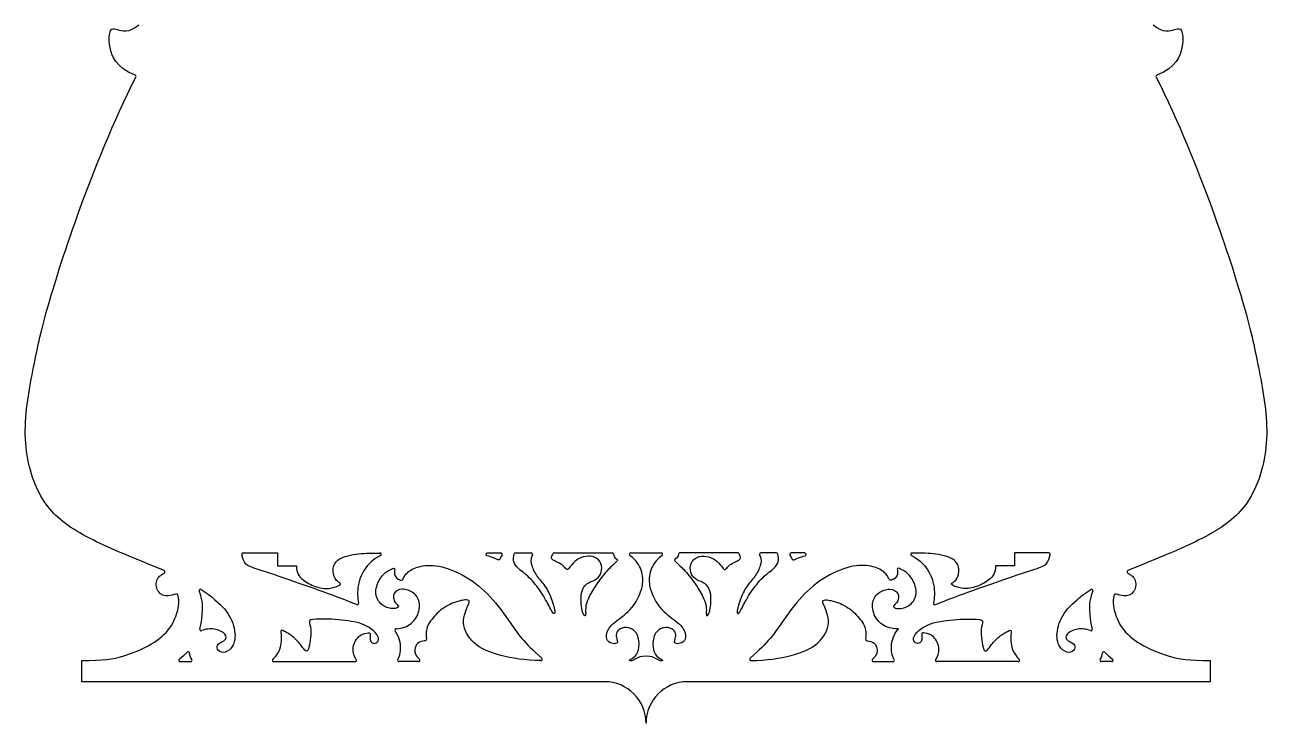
# Model space of a CAD drawing. Header units: millimetres. Extents: x -115 to 95, y -178 to 100.
# Drawn here: x 5.1 to 95, y -44.6 to 5.9 of the extents above; entities that cross this region are included whole.
import ezdxf

# ---------------------------------------------------------------- set-up
doc = ezdxf.new("R2010")
doc.units = ezdxf.units.MM
doc.header["$MEASUREMENT"] = 0
doc.layers.add('Layer 03', color=5, linetype='Continuous')

msp = doc.modelspace()

# ---------------------------------------------------------------- linework, layer by layer
at = {"layer": 'Layer 03'}
for p, q in [((20.88, -32.286), (23.375, -32.286)), ((23.375, -32.286), (23.375, -33.208)), ((38.56, -32.286), (39.545, -32.286)), ((40.602, -32.286), (41.731, -32.286)), ((43.385, -32.286), (47.603, -32.286)), ((48.944, -32.286), (50.049, -32.286)), ((50.049, -32.286), (51.154, -32.286)), ((56.712, -32.286), (52.495, -32.286)), ((59.495, -32.286), (58.366, -32.286)), ((61.537, -32.286), (60.552, -32.286)), ((79.217, -32.286), (76.722, -32.286)), ((76.722, -32.286), (76.722, -33.208)), ((23.375, -33.208), (24.741, -33.208)), ((76.722, -33.208), (75.356, -33.208)), ((9.213, -41.601), (9.213, -40.076)), ((16.336, -40.15), (17.089, -40.15)), ((23.108, -40.15), (28.996, -40.15)), ((33.578, -40.15), (32.165, -40.15)), ((66.519, -40.15), (67.932, -40.15)), ((76.99, -40.15), (71.101, -40.15)), ((83.761, -40.15), (83.009, -40.15)), ((90.884, -40.076), (90.884, -41.601)), ((47.049, -41.601), (9.213, -41.601)), ((90.884, -41.601), (53.049, -41.601))]:
    msp.add_line(p, q, dxfattribs=at)
for centre, radius, start, end in [((13.029, 2.203), 0.1, 333.23956, 68.00933), ((87.068, 2.203), 0.1, 111.99067, 206.76044), ((20.88, -32.386), 0.1, 90, 197.69229), ((30.78, -32.388), 0.1, 294.54008, 90.3468), ((38.56, -32.386), 0.1, 89.99624, 254.52179), ((39.545, -32.386), 0.1, 326.89867, 90.00042), ((40.602, -32.386), 0.1, 90, 163.43613), ((41.731, -32.386), 0.1, 334.75159, 90), ((43.385, -32.386), 0.1, 90, 155.4841), ((47.603, -32.386), 0.1, 6.63844, 90), ((48.944, -32.386), 0.1, 90, 233.75312), ((51.154, -32.386), 0.1, 306.24688, 90), ((52.495, -32.386), 0.1, 90, 173.36156), ((56.712, -32.386), 0.1, 24.5159, 90), ((58.366, -32.386), 0.1, 90, 205.24841), ((59.495, -32.386), 0.1, 16.56387, 90), ((60.552, -32.386), 0.1, 90, 213.10137), ((61.537, -32.386), 0.1, 285.47804, 90), ((69.317, -32.388), 0.1, 89.6532, 245.45992), ((79.217, -32.386), 0.1, 342.30771, 90), ((15.128, -33.65), 0.1, 296.37999, 67.1395), ((84.97, -33.65), 0.1, 112.8605, 243.62001), ((17.803, -35.008), 0.1, 56.64115, 201.54212), ((82.294, -35.008), 0.1, 338.45788, 123.35885), ((29.138, -35.931), 0.1, 247.43432, 11.52835), ((70.959, -35.931), 0.1, 168.47165, 292.56568), ((31.975, -37.865), 0.1, 92.74709, 214.31443), ((17.847, -37.81), 0.1, 164.78649, 291.82571), ((82.25, -37.81), 0.1, 248.17429, 15.21351), ((16.903, -39.528), 0.1, 7.13317, 137.45514), ((83.194, -39.528), 0.1, 42.54486, 172.86683), ((16.336, -40.05), 0.1, 128.1026, 270), ((17.089, -40.05), 0.1, 270, 32.78891), ((23.108, -40.05), 0.1, 135.01206, 270), ((28.996, -40.05), 0.1, 270, 34.50276), ((32.165, -40.05), 0.1, 150.84868, 270), ((33.578, -40.05), 0.1, 270, 45.36481), ((42.446, -39.974), 0.1, 269.72569, 49.51394), ((57.651, -39.974), 0.1, 130.48606, 270.27431), ((66.519, -40.05), 0.1, 134.63519, 270), ((67.932, -40.05), 0.1, 270, 29.15132), ((71.101, -40.05), 0.1, 145.49724, 270), ((76.99, -40.05), 0.1, 270, 44.98794), ((83.009, -40.05), 0.1, 147.21109, 270), ((83.761, -40.05), 0.1, 270, 51.8974), ((47.049, -44.601), 3, 0, 90), ((53.049, -44.601), 3, 90, 180)]:
    msp.add_arc(centre, radius, start, end, dxfattribs=at)
for points, knots in [([(13.067, 2.296), (11.669, 2.86), (11.051, 4.551), (11.288, 5.713), (11.543, 5.667), (12.65, 5.335), (13.328, 5.937)], [7789.35291, 7789.35291, 7789.35291, 7789.35291, 7790.855107, 7792.392952, 7793.930797, 7795.443728, 7795.443728, 7795.443728, 7795.443728]), ([(86.77, 5.937), (87.447, 5.335), (88.554, 5.667), (88.809, 5.713), (89.047, 4.551), (88.428, 2.86), (87.03, 2.296)], [8177.461463, 8177.461463, 8177.461463, 8177.461463, 8178.974394, 8180.512239, 8182.050085, 8183.552281, 8183.552281, 8183.552281, 8183.552281]), ([(15.166, -33.558), (14.397, -33.233), (12.134, -32.339), (8.267, -30.617), (5.951, -28.322), (4.75, -23.883), (5.746, -18.537), (6.554, -14.885), (8.785, -7.859), (11.461, -1.13), (13.119, 2.158)], [7767.768319, 7767.768319, 7767.768319, 7767.768319, 7769.471844, 7772.292333, 7775.112822, 7777.93331, 7780.753799, 7783.574288, 7786.394777, 7789.187506, 7789.187506, 7789.187506, 7789.187506]), ([(86.979, 2.158), (88.637, -1.13), (91.313, -7.859), (93.544, -14.885), (94.351, -18.537), (95.347, -23.883), (94.147, -28.322), (91.831, -30.617), (87.964, -32.339), (85.701, -33.233), (84.931, -33.558)], [7627.930808, 7627.930808, 7627.930808, 7627.930808, 7630.723538, 7633.544027, 7636.364515, 7639.185004, 7642.005493, 7644.825981, 7647.64647, 7649.349995, 7649.349995, 7649.349995, 7649.349995]), ([(24.741, -33.208), (24.731, -33.747), (25.147, -34.242), (26.091, -34.757), (27.127, -34.935), (27.932, -34.612), (27.965, -34.48), (27.622, -34.328), (27.311, -33.662), (27.529, -32.731), (28.845, -32.329), (30.064, -32.292), (30.779, -32.288)], [179.119609, 179.119609, 179.119609, 179.119609, 180.162194, 181.204779, 182.247364, 183.289949, 184.332535, 185.37512, 186.417705, 187.46029, 188.502875, 189.310783, 189.310783, 189.310783, 189.310783]), ([(41.822, -32.429), (41.653, -32.786), (41.742, -33.197), (42.127, -34.013), (42.848, -34.721), (43.339, -35.898), (43.514, -36.69), (43.311, -36.718), (43.065, -36.15), (42.372, -34.931), (41.496, -33.901), (40.564, -33.271), (40.45, -32.826), (40.452, -32.541), (40.506, -32.358)], [69.296883, 69.296883, 69.296883, 69.296883, 70.089045, 70.9806, 71.872154, 72.763708, 73.655262, 74.546817, 75.438371, 76.329925, 77.221479, 78.113034, 79.004588, 79.796509, 79.796509, 79.796509, 79.796509]), ([(47.702, -32.375), (47.723, -32.552), (47.865, -32.697), (48.038, -32.783), (47.941, -32.899), (47.225, -33.519), (46.411, -34.591), (45.798, -35.632), (45.648, -36.289), (45.713, -36.836), (45.576, -36.862), (45.375, -36.413), (45.296, -35.079), (45.732, -34.46), (46.403, -34.246), (46.806, -33.875), (46.897, -33.185), (46.545, -32.61), (45.871, -32.46), (45.132, -32.649), (44.616, -33.159), (44.41, -33.52), (44.292, -33.487), (44.008, -33.131), (43.553, -32.906), (43.236, -32.777), (43.174, -32.608), (43.294, -32.345)], [99.195615, 99.195615, 99.195615, 99.195615, 99.732542, 100.350784, 100.969025, 101.587267, 102.205509, 102.82375, 103.441992, 104.060234, 104.678475, 105.296717, 105.914959, 106.5332, 107.151442, 107.769684, 108.387925, 109.006167, 109.624409, 110.24265, 110.860892, 111.479134, 112.097375, 112.715617, 113.333859, 113.9521, 114.529557, 114.529557, 114.529557, 114.529557]), ([(52.395, -32.375), (52.375, -32.552), (52.232, -32.697), (52.059, -32.783), (52.156, -32.899), (52.873, -33.519), (53.687, -34.591), (54.3, -35.632), (54.449, -36.289), (54.384, -36.836), (54.521, -36.862), (54.723, -36.413), (54.801, -35.079), (54.365, -34.46), (53.695, -34.246), (53.291, -33.875), (53.2, -33.185), (53.553, -32.61), (54.226, -32.46), (54.965, -32.649), (55.481, -33.159), (55.687, -33.52), (55.806, -33.487), (56.09, -33.131), (56.545, -32.906), (56.861, -32.777), (56.923, -32.608), (56.803, -32.345)], [99.185386, 99.185386, 99.185386, 99.185386, 99.722314, 100.340556, 100.958797, 101.577039, 102.195281, 102.813522, 103.431764, 104.050006, 104.668247, 105.286489, 105.904731, 106.522972, 107.141214, 107.759456, 108.377697, 108.995939, 109.614181, 110.232422, 110.850664, 111.468906, 112.087148, 112.705389, 113.323631, 113.941873, 114.519329, 114.519329, 114.519329, 114.519329]), ([(58.276, -32.429), (58.444, -32.786), (58.355, -33.197), (57.971, -34.013), (57.249, -34.721), (56.759, -35.898), (56.584, -36.69), (56.787, -36.718), (57.032, -36.15), (57.726, -34.931), (58.601, -33.901), (59.533, -33.271), (59.648, -32.826), (59.646, -32.541), (59.591, -32.358)], [81.405808, 81.405808, 81.405808, 81.405808, 82.19797, 83.089524, 83.981079, 84.872633, 85.764187, 86.655741, 87.547296, 88.43885, 89.330404, 90.221958, 91.113513, 91.905434, 91.905434, 91.905434, 91.905434]), ([(75.356, -33.208), (75.366, -33.747), (74.95, -34.242), (74.007, -34.757), (72.971, -34.935), (72.166, -34.612), (72.133, -34.48), (72.476, -34.328), (72.786, -33.662), (72.568, -32.731), (71.252, -32.329), (70.033, -32.292), (69.318, -32.288)], [201.824598, 201.824598, 201.824598, 201.824598, 202.867183, 203.909768, 204.952353, 205.994938, 207.037523, 208.080108, 209.122693, 210.165279, 211.207864, 212.015772, 212.015772, 212.015772, 212.015772]), ([(29.1, -36.024), (29.013, -35.988), (27.987, -35.568), (25.303, -34.599), (22.293, -33.568), (21.077, -33.222), (20.943, -32.913), (20.785, -32.417)], [192.27093, 192.27093, 192.27093, 192.27093, 192.377667, 193.498674, 194.619681, 195.740689, 196.776048, 196.776048, 196.776048, 196.776048]), ([(30.821, -32.479), (30.209, -32.759), (29.244, -33.893), (29.141, -35.112), (29.199, -35.73), (29.236, -35.911)], [189.582717, 189.582717, 189.582717, 189.582717, 190.430411, 191.542118, 192.054345, 192.054345, 192.054345, 192.054345]), ([(31.97, -37.765), (32.181, -37.755), (32.755, -37.651), (33.498, -37.071), (33.764, -35.917), (33.307, -35.106), (32.352, -34.792), (31.704, -35.181), (31.779, -35.815), (32.149, -36.102), (32.157, -36.238), (31.639, -36.381), (30.759, -36.027), (30.342, -35.14), (30.807, -33.985), (31.438, -33.506), (31.829, -33.361), (31.888, -33.419), (31.786, -33.702), (31.96, -34.159), (32.432, -34.297), (32.468, -34.145), (32.7, -33.687), (33.513, -33.23), (34.956, -33.087), (37.021, -33.889), (38.836, -35.381), (40.224, -37.308), (41.189, -38.769), (42.511, -39.898)], [381.852625, 381.852625, 381.852625, 381.852625, 382.469087, 383.580794, 384.6925, 385.804207, 386.915913, 388.02762, 389.139326, 390.251033, 391.36274, 392.474446, 393.586153, 394.697859, 395.809566, 396.921272, 398.032979, 399.144685, 400.256392, 401.368098, 402.479805, 403.591511, 404.703218, 405.814924, 406.926631, 408.038338, 409.150044, 410.261751, 411.320001, 411.320001, 411.320001, 411.320001]), ([(39.629, -32.441), (39.53, -32.593), (39.482, -32.758), (39.359, -32.822), (39.091, -32.653), (38.717, -32.534), (38.533, -32.483)], [34.730826, 34.730826, 34.730826, 34.730826, 35.192868, 35.789452, 36.386036, 36.682942, 36.682942, 36.682942, 36.682942]), ([(50.049, -39.747), (49.69, -39.747), (49.258, -39.962), (48.997, -40.117), (48.807, -40.071), (48.935, -39.962), (49.402, -39.736), (49.632, -38.903), (49.383, -37.883), (48.611, -37.602), (48.002, -37.802), (47.856, -38.223), (47.953, -38.552), (48.018, -38.822), (47.694, -38.886), (47.197, -38.703), (47.133, -38.082), (47.564, -37.391), (49.047, -36.429), (49.678, -35.176), (49.891, -34.281), (49.663, -33.187), (49.124, -32.642), (48.885, -32.467)], [-56.161278, -56.161278, -56.161278, -56.161278, -55.427754, -54.69423, -53.960705, -53.227181, -52.493657, -51.760132, -51.026608, -50.293084, -49.559559, -48.826035, -48.092511, -47.358986, -46.625462, -45.891937, -45.158413, -44.424889, -43.691364, -42.95784, -42.224316, -41.490791, -40.964461, -40.964461, -40.964461, -40.964461]), ([(51.213, -32.467), (50.974, -32.642), (50.434, -33.187), (50.206, -34.281), (50.42, -35.176), (51.05, -36.429), (52.533, -37.391), (52.965, -38.082), (52.9, -38.703), (52.403, -38.886), (52.08, -38.822), (52.144, -38.552), (52.241, -38.223), (52.096, -37.802), (51.486, -37.602), (50.714, -37.883), (50.466, -38.903), (50.695, -39.736), (51.162, -39.962), (51.291, -40.071), (51.1, -40.117), (50.839, -39.962), (50.407, -39.747), (50.049, -39.747)], [-71.358096, -71.358096, -71.358096, -71.358096, -70.831766, -70.098241, -69.364717, -68.631193, -67.897668, -67.164144, -66.43062, -65.697095, -64.963571, -64.230047, -63.496522, -62.762998, -62.029473, -61.295949, -60.562425, -59.8289, -59.095376, -58.361852, -57.628327, -56.894803, -56.161278, -56.161278, -56.161278, -56.161278]), ([(68.318, -37.767), (68.04, -37.774), (67.391, -37.689), (66.599, -37.071), (66.333, -35.917), (66.79, -35.106), (67.745, -34.792), (68.394, -35.181), (68.318, -35.815), (67.948, -36.102), (67.94, -36.238), (68.459, -36.381), (69.339, -36.027), (69.755, -35.14), (69.291, -33.985), (68.66, -33.506), (68.268, -33.361), (68.21, -33.419), (68.311, -33.702), (68.137, -34.159), (67.666, -34.297), (67.629, -34.145), (67.397, -33.687), (66.585, -33.23), (65.142, -33.087), (63.076, -33.889), (61.262, -35.381), (59.874, -37.308), (58.908, -38.769), (57.586, -39.898)], [382.086293, 382.086293, 382.086293, 382.086293, 382.886615, 383.998321, 385.110028, 386.221734, 387.333441, 388.445147, 389.556854, 390.66856, 391.780267, 392.891973, 394.00368, 395.115386, 396.227093, 397.338799, 398.450506, 399.562212, 400.673919, 401.785626, 402.897332, 404.009039, 405.120745, 406.232452, 407.344158, 408.455865, 409.567571, 410.679278, 411.737528, 411.737528, 411.737528, 411.737528]), ([(60.468, -32.441), (60.567, -32.593), (60.615, -32.758), (60.738, -32.822), (61.006, -32.653), (61.381, -32.534), (61.564, -32.483)], [9.369796, 9.369796, 9.369796, 9.369796, 9.83184, 10.428424, 11.025008, 11.32193, 11.32193, 11.32193, 11.32193]), ([(69.276, -32.479), (69.888, -32.759), (70.854, -33.893), (70.956, -35.112), (70.898, -35.73), (70.861, -35.911)], [212.287706, 212.287706, 212.287706, 212.287706, 213.1354, 214.247106, 214.759334, 214.759334, 214.759334, 214.759334]), ([(70.998, -36.024), (71.084, -35.988), (72.111, -35.568), (74.794, -34.599), (77.804, -33.568), (79.02, -33.222), (79.154, -32.913), (79.312, -32.417)], [192.349107, 192.349107, 192.349107, 192.349107, 192.455843, 193.576851, 194.697858, 195.818865, 196.854224, 196.854224, 196.854224, 196.854224]), ([(9.213, -40.076), (10.735, -40.076), (12.17, -39.839), (14.391, -38.91), (15.717, -37.728), (16.242, -36.335), (16.242, -35.415), (16.075, -35.179), (15.462, -35.477), (14.674, -35.232), (14.48, -34.261), (14.926, -33.862), (15.172, -33.74)], [7752.632195, 7752.632195, 7752.632195, 7752.632195, 7754.139648, 7755.647101, 7757.154554, 7758.662008, 7760.169461, 7761.676914, 7763.184368, 7764.691821, 7766.199274, 7767.5401, 7767.5401, 7767.5401, 7767.5401]), ([(84.925, -33.74), (85.171, -33.862), (85.617, -34.261), (85.423, -35.232), (84.635, -35.477), (84.022, -35.179), (83.856, -35.415), (83.856, -36.335), (84.38, -37.728), (85.706, -38.91), (87.927, -39.839), (89.362, -40.076), (90.884, -40.076)], [7649.578214, 7649.578214, 7649.578214, 7649.578214, 7650.91904, 7652.426493, 7653.933946, 7655.4414, 7656.948853, 7658.456306, 7659.96376, 7661.471213, 7662.978666, 7664.486119, 7664.486119, 7664.486119, 7664.486119]), ([(17.751, -37.783), (17.822, -37.52), (18.028, -36.307), (17.917, -35.603), (17.733, -35.102), (17.71, -35.045)], [-39.994237, -39.994237, -39.994237, -39.994237, -39.604003, -38.096549, -37.899003, -37.899003, -37.899003, -37.899003]), ([(17.858, -34.925), (18.249, -35.182), (19.194, -35.915), (20.105, -36.951), (20.435, -38.529), (19.911, -39.411), (19.258, -39.569), (18.907, -39.153), (19.115, -38.773), (19.646, -38.629), (19.717, -38.156), (18.85, -37.712), (18.166, -37.79), (17.884, -37.902)], [-69.598794, -69.598794, -69.598794, -69.598794, -68.143461, -65.322972, -62.502484, -59.681995, -56.861507, -54.041018, -51.220529, -48.400041, -45.579552, -42.759064, -40.215962, -40.215962, -40.215962, -40.215962]), ([(82.213, -37.902), (81.931, -37.79), (81.247, -37.712), (80.38, -38.156), (80.452, -38.629), (80.983, -38.773), (81.191, -39.153), (80.839, -39.569), (80.186, -39.411), (79.663, -38.529), (79.993, -36.951), (80.904, -35.915), (81.848, -35.182), (82.239, -34.925)], [-28.884544, -28.884544, -28.884544, -28.884544, -26.341442, -23.520954, -20.700465, -17.879976, -15.059488, -12.238999, -9.41851, -6.598022, -3.777533, -0.957044, 0.498288, 0.498288, 0.498288, 0.498288]), ([(82.387, -35.045), (82.365, -35.102), (82.181, -35.603), (82.069, -36.307), (82.275, -37.52), (82.347, -37.783)], [-31.201503, -31.201503, -31.201503, -31.201503, -31.003956, -29.496503, -29.106269, -29.106269, -29.106269, -29.106269]), ([(42.446, -40.074), (41.318, -40.068), (39.272, -39.721), (37.428, -38.921), (36.596, -37.295), (37.269, -35.913), (37.284, -35.679), (36.893, -35.654), (35.654, -35.989), (34.669, -36.857), (34.046, -37.777), (34.194, -38.614), (34.066, -38.635), (33.475, -38.745), (33.262, -39.239), (33.351, -39.685), (33.649, -39.979)], [411.563977, 411.563977, 411.563977, 411.563977, 412.652653, 413.828105, 415.003556, 416.179008, 417.354459, 418.52991, 419.705362, 420.880813, 422.056264, 423.231716, 424.407167, 425.582618, 426.75807, 427.751468, 427.751468, 427.751468, 427.751468]), ([(57.652, -40.074), (58.779, -40.068), (60.825, -39.721), (62.669, -38.921), (63.501, -37.295), (62.828, -35.913), (62.813, -35.679), (63.204, -35.654), (64.443, -35.989), (65.428, -36.857), (66.051, -37.777), (65.903, -38.614), (66.031, -38.635), (66.623, -38.745), (66.836, -39.239), (66.747, -39.685), (66.449, -39.979)], [411.981504, 411.981504, 411.981504, 411.981504, 413.07018, 414.245632, 415.421083, 416.596534, 417.771986, 418.947437, 420.122889, 421.29834, 422.473791, 423.649243, 424.824694, 426.000145, 427.175597, 428.168995, 428.168995, 428.168995, 428.168995]), ([(29.078, -39.994), (28.92, -39.763), (28.74, -39.124), (29.194, -38.221), (29.915, -38.065), (30.126, -38.044), (30.051, -38.473), (30.119, -38.779), (30.479, -38.894), (30.758, -38.568), (30.575, -38.092), (29.657, -37.364), (27.807, -37.072), (25.883, -37.052), (25.611, -37.161), (25.822, -37.78), (25.76, -38.603), (25.611, -39.317), (25.434, -39.473), (25.121, -39.024), (24.597, -38.371), (23.781, -37.888), (23.564, -37.827), (23.701, -38.497), (23.528, -39.489), (23.037, -39.98)], [133.902122, 133.902122, 133.902122, 133.902122, 134.696959, 135.817966, 136.938973, 138.05998, 139.180988, 140.301995, 141.423002, 142.544009, 143.665017, 144.786024, 145.907031, 147.028038, 148.149045, 149.270053, 150.39106, 151.512067, 152.633074, 153.754082, 154.875089, 155.996096, 157.117103, 158.238111, 159.243201, 159.243201, 159.243201, 159.243201]), ([(68.019, -40.002), (67.938, -39.856), (67.758, -39.345), (67.812, -38.534), (68.191, -37.929), (68.318, -37.767)], [380.016572, 380.016572, 380.016572, 380.016572, 380.54355, 381.664558, 382.086293, 382.086293, 382.086293, 382.086293]), ([(71.019, -39.994), (71.178, -39.763), (71.358, -39.124), (70.903, -38.221), (70.182, -38.065), (69.972, -38.044), (70.046, -38.473), (69.978, -38.779), (69.618, -38.894), (69.339, -38.568), (69.523, -38.092), (70.441, -37.364), (72.291, -37.072), (74.215, -37.052), (74.487, -37.161), (74.276, -37.78), (74.337, -38.603), (74.487, -39.317), (74.663, -39.473), (74.976, -39.024), (75.5, -38.371), (76.316, -37.888), (76.534, -37.827), (76.396, -38.497), (76.569, -39.489), (77.06, -39.98)], [-57.948842, -57.948842, -57.948842, -57.948842, -57.154005, -56.032998, -54.911991, -53.790983, -52.669976, -51.548969, -50.427962, -49.306954, -48.185947, -47.06494, -45.943933, -44.822925, -43.701918, -42.580911, -41.459904, -40.338896, -39.217889, -38.096882, -36.975875, -35.854867, -34.73386, -33.612853, -32.607763, -32.607763, -32.607763, -32.607763]), ([(32.078, -40.002), (32.159, -39.856), (32.34, -39.345), (32.289, -38.586), (31.969, -38.034), (31.892, -37.921)], [429.608805, 429.608805, 429.608805, 429.608805, 430.135783, 431.25679, 431.545615, 431.545615, 431.545615, 431.545615])]:
    msp.add_open_spline(points, degree=3, knots=knots, dxfattribs=at)
for points in [[(16.83, -39.461), (16.67, -39.635), (16.486, -39.806), (16.275, -39.972)], [(17.173, -39.996), (17.076, -39.845), (17.023, -39.681), (17.002, -39.516)], [(82.925, -39.996), (83.022, -39.845), (83.074, -39.681), (83.095, -39.516)], [(83.268, -39.461), (83.427, -39.635), (83.611, -39.806), (83.823, -39.972)]]:
    msp.add_open_spline(points, degree=3, dxfattribs=at)

doc.saveas('drawing.dxf')
